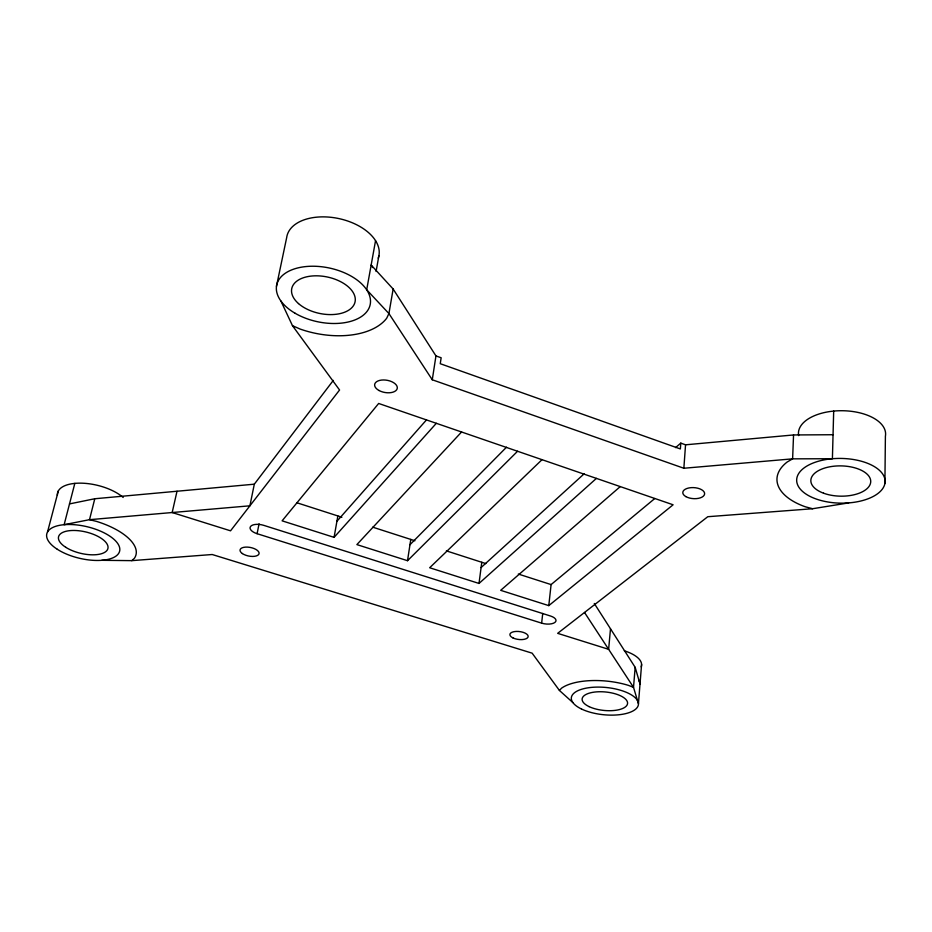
<?xml version="1.0" encoding="UTF-8"?>
<svg xmlns="http://www.w3.org/2000/svg" width="932" height="932" viewBox="0 0 932 932"><rect width="100%" height="100%" fill="white"/><g stroke="black" fill="none" stroke-linecap="round" stroke-linejoin="round"><path stroke-width="1.4" d="M884.899 483.545A44.223 22.356 1 0 0 822.618 460.187A44.223 22.356 1 0 0 815.174 498.643A44.223 22.356 1 0 0 884.899 483.545L885.4 436.246A43.583 22.962 0.6 0 0 842.004 410.721A43.583 22.962 0.6 0 0 798.654 435.617M833.686 411.082L832.404 458.73L792.619 458.847L683.855 468.248L432.273 379.778L388.924 313.56L366.695 289.794L375.549 240.666M833.045 434.731L793.551 434.953L792.619 458.847L787.202 461.992A64.203 32.48 1 0 0 805.388 506.81L812.599 508.732L848.644 502.907M683.855 468.248L685.544 444.809L680.791 443.119L675.549 447.628M680.791 443.119L680.36 448.944L440.253 363.701L441.151 357.772L435.955 355.919L393.141 289.013L371.157 265.038A47.381 27.832 11.9 0 1 372.602 267.542M641.589 664.458L638.432 703.718L633.515 687.338L584.515 612.475M594.301 603.482L635.17 667.347L633.515 687.338L628.343 685.346A48.918 19.863 5.7 0 0 561.542 688.189L559.433 690.461L572.889 702.588M610.495 628.785L608.631 649.324L557.651 633.341L707.784 516.712L812.599 508.732M620.246 486.597L500.67 590.329L548.785 605.625L551.092 584.585L654.765 498.538M541.643 623.147L257.092 533.698A10.543 4.87 11.1 0 1 250.603 526.429A10.543 4.87 11.1 0 1 263.803 525.368L550.556 616.029A9.984 4.415 6.5 0 1 554.971 622.378A9.984 4.415 6.5 0 1 541.643 623.147L542.727 613.466M542.016 459.674L429.664 567.751L479.013 583.444L481.786 562.276M432.273 379.778L435.955 355.919M461.573 431.994L356.874 544.603L407.517 560.703L410.779 539.418M393.141 289.013L388.924 313.56L386.687 318.243A69.352 39.948 11.8 0 1 300.092 329.043L292.473 325.676L280.94 301.071M548.785 605.625L673.114 504.783L378.66 403.463L282.105 520.837L334.075 537.356L337.862 515.944M376.085 271.468L378.87 255.799M257.092 533.698L259.073 523.784M333.318 380.384L254.308 484.186L249.904 505.808L89.507 519.683L64.133 524.693L74.828 483.382M276.454 286.322L286.672 237.613A47.008 28.158 12 0 1 339.598 218.74A47.008 28.158 12 0 1 378.206 258.152M177.01 491.246L172.175 512.53L230.542 530.821L339.563 390.007L292.473 325.676M254.308 484.186L94.784 498.748L89.507 519.683L96.485 521.384A54.347 23.556 13.3 0 1 134.383 558.303L131.75 560.645L101.798 560.307M47.532 531.939L58.332 490.943M336.918 521.268L426.448 419.948M334.075 537.356L436.327 423.303M409.964 544.719L506.519 447.185M407.517 560.703L517.563 451.263M481.098 567.541L584.178 473.782M479.013 583.444L596.41 478.396M69.516 503.909L94.784 498.748M685.544 444.809L793.551 434.953M131.75 560.645L212.205 554.517L532.137 653.169L559.433 690.461M297.122 502.837L341.858 517.237M372.73 527.174L414.903 540.746M446.381 550.882L485.817 563.58M518.308 574.042L551.092 584.585M635.17 667.347L640.016 683.983A33.505 13.91 5.7 0 0 638.746 680.255M624.312 650.804A33.319 14.143 5.6 0 1 641.169 666.904M57.365 495.218A36.977 16.729 13.6 0 1 82.191 483.184A36.977 16.729 13.6 0 1 123.187 497.467M513.008 637.942A9.192 3.984 6.9 0 0 528.001 637.162A9.192 3.984 6.9 0 0 516.083 631.43A9.192 3.984 6.9 0 0 513.008 637.942M242.378 553.561A9.681 4.369 11.1 0 0 258.595 554.587A9.681 4.369 11.1 0 0 247.714 547.119A9.681 4.369 11.1 0 0 242.378 553.561M379.033 390.508A11.475 6.209 9.8 0 0 397.218 388.574A11.475 6.209 9.8 0 0 381.642 380.058A11.475 6.209 9.8 0 0 379.033 390.508M685.87 496.605A10.928 5.51 3.7 0 0 704.208 495.16A10.928 5.51 3.7 0 0 691.043 487.657A10.928 5.51 3.7 0 0 685.87 496.605M589.094 706.619A22.822 9.262 5.7 0 0 626.91 705.303A22.822 9.262 5.7 0 0 598.507 691.765A22.822 9.262 5.7 0 0 589.094 706.619M581.51 709.019A33.692 13.677 5.7 0 0 637.418 707.202A33.692 13.677 5.7 0 0 595.699 687.129A33.692 13.677 5.7 0 0 581.51 709.019M65.788 547.317A25.362 10.986 13.3 0 0 107.227 550.066A25.362 10.986 13.3 0 0 76.68 530.564A25.362 10.986 13.3 0 0 65.788 547.317M57.306 549.286A37.431 16.228 13.3 0 0 118.574 553.503A37.431 16.228 13.3 0 0 73.71 524.658A37.431 16.228 13.3 0 0 57.306 549.286M823.515 493.179A29.952 15.145 1 0 0 870.605 482.799A29.952 15.145 1 0 0 828.222 467.118A29.952 15.145 1 0 0 823.515 493.179M298.485 303.564A32.352 18.628 11.8 0 0 353.112 306.174A32.352 18.628 11.8 0 0 318.651 275.872A32.352 18.628 11.8 0 0 298.485 303.564M295.164 313.292A47.765 27.506 11.8 0 0 370.179 304.613A47.765 27.506 11.8 0 0 304.927 266.668A47.765 27.506 11.8 0 0 295.164 313.292"/></g></svg>
